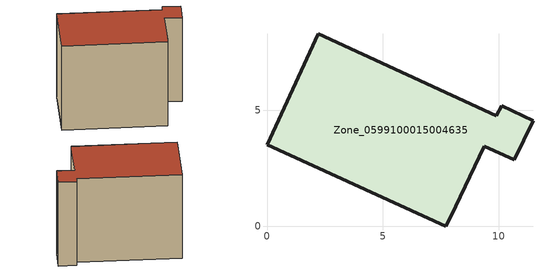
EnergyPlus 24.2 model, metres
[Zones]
Zone_0599100015004635
 floor ground (C_G): 9.88,4.75 10.12,5.19 11.47,4.54 10.65,2.85 9.37,3.45 7.93,0.39 7.72,0 0,3.5 2.22,8.28 z0.96
 wall outside (C_F): 7.93,0.39 9.37,3.45 10.65,2.85 11.47,4.54 10.12,5.19 9.88,4.75 2.22,8.28 0,3.5 7.72,0 7.93,0.39 z0.96:8.63
 roof outside (C_R): 9.37,3.45 10.65,2.85 11.47,4.54 10.12,5.19 9.88,4.75 2.22,8.28 0,3.5 7.72,0 7.93,0.39 z8.63
[BUILDING]
Pand.0599100015004635: North Axis=0; Terrain=City; Loads Convergence Tolerance Value=0.04; Temperature Convergence Tolerance Value=0.4; Solar Distribution=FullExterior; Maximum Number of Warmup Days=25; Minimum Number of Warmup Days=1
[Site:Location]
Rotterdam.The.Hague.AP_ZH_NLD Design_Conditions: Latitude=51.96; Longitude=4.45; Time Zone=1; Elevation=-4.5
[SITE:GROUNDTEMPERATURE:BUILDINGSURFACE]
18, 18, 18, 18, 18, 18, 18, 18, 18, 18, 18, 18
[MATERIAL] Thermal Absorptance=0.9; Solar Absorptance=0.7; Visible Absorptance=0.7
Name | Roughness | Thickness | Conductivity | Density | Specific Heat
G.TI.1965-1974 | MediumSmooth | 0.15 | 0.882353 | 540 | 1210
F.TI.1965-1974 | Rough | 0.3 | 0.697674 | 1920 | 840
R.TI.1965-1974 | MediumRough | 0.2 | 0.232558 | 1500 | 1000
[CONSTRUCTION]
C_G: G.TI.1965-1974
C_F: F.TI.1965-1974
C_R: R.TI.1965-1974
[ZONE]
Zone_0599100015004635: Type=1; Multiplier=1; Ceiling Height=Autocalculate; Volume=Autocalculate; Floor Area=autocalculate; Part of Total Floor Area=Yes
[ZONEINFILTRATION:DESIGNFLOWRATE]
Infil_Zone_0599100015004635: Zone or ZoneList or Space or SpaceList=Zone_0599100015004635; Schedule=AlwaysOn; Design Flow Rate Calculation Method=Flow/Area; Flow Rate per Floor Area=0.003; Constant Term Coefficient=1; Temperature Term Coefficient=0; Velocity Term Coefficient=0; Velocity Squared Term Coefficient=0
[HVACTEMPLATE:ZONE:IDEALLOADSAIRSYSTEM]
Zone_0599100015004635: Maximum Heating Supply Air Temperature=50; Minimum Cooling Supply Air Temperature=13; Maximum Heating Supply Air Humidity Ratio=0.0156; Minimum Cooling Supply Air Humidity Ratio=0.0077; Heating Limit=NoLimit; Cooling Limit=NoLimit; Dehumidification Control Type=ConstantSensibleHeatRatio; Cooling Sensible Heat Ratio=0.7; Dehumidification Setpoint=60; Humidification Control Type=None; Humidification Setpoint=30; Outdoor Air Method=None; Outdoor Air Flow Rate per Person=0.00944; Outdoor Air Flow Rate per Zone Floor Area=0; Outdoor Air Flow Rate per Zone=0; Demand Controlled Ventilation Type=None; Outdoor Air Economizer Type=NoEconomizer; Heat Recovery Type=None; Sensible Heat Recovery Effectiveness=0.7; Latent Heat Recovery Effectiveness=0.65
[ZONECONTROL:THERMOSTAT]
ThermostatControl_Zone_0599100015004635: Zone or ZoneList=Zone_0599100015004635; Control Type Schedule=DualSetpointControlType; Control 1=Thermostat_Zone_0599100015004635; Temperature Difference Between Cutout And Setpoint=0
[THERMOSTATSETPOINT:DUALSETPOINT]
Thermostat_Zone_0599100015004635: Heating Setpoint Temperature Schedule=HeatingSetpoint_Zone_0599100015004635; Cooling Setpoint Temperature Schedule=CoolingSetpoint_Zone_0599100015004635
[SCHEDULE:COMPACT]
HeatingSetpoint_Zone_0599100015004635: Through: 12/31, For: AllDays, Until: 24:00, 21
CoolingSetpoint_Zone_0599100015004635: Through: 12/31, For: AllDays, Until: 24:00, 24
DualSetpointControlType: Through: 12/31, For: AllDays, Until: 24:00, 4
AlwaysOn: Through: 12/31, For: AllDays, Until: 24:00, 1
